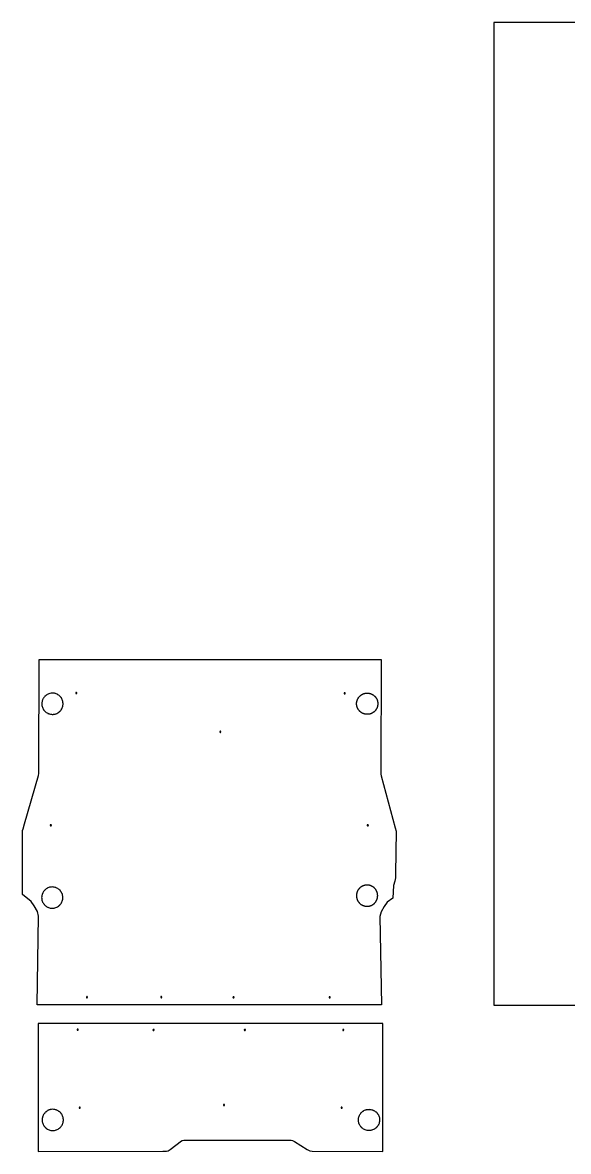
# Model space of a CAD drawing. Extents: x 0 to 10511, y 0 to 8892.
# Drawn here: x 3533 to 5463, y 4903 to 8892 of the extents above; entities that cross this region are included whole.
import ezdxf

# ---------------------------------------------------------------- set-up
doc = ezdxf.new("R2010")
doc.units = 0
doc.layers.add('Default_Layer', color=1, linetype='CONTINUOUS')

msp = doc.modelspace()

# ---------------------------------------------------------------- linework, layer by layer
at = {"layer": 'Default_Layer'}
for points in [[(5199.2, 5419.9), (10511.2, 5419.9), (10511.2, 8891.9), (5199.2, 8891.9), (5199.2, 5419.9)], [(3721.3, 6522.6), (3721.3, 6522.4), (3721.4, 6522.2), (3721.4, 6522), (3721.5, 6521.8), (3721.6, 6521.6), (3721.7, 6521.4), (3721.8, 6521.3), (3721.9, 6521.1), (3722, 6521), (3722.2, 6520.9), (3722.4, 6520.8), (3722.5, 6520.7), (3722.7, 6520.6), (3722.9, 6520.6), (3723.1, 6520.6), (3723.3, 6520.6), (3723.5, 6520.6), (3723.7, 6520.6), (3723.9, 6520.6), (3724.1, 6520.7), (3724.3, 6520.8), (3724.4, 6520.9), (3724.6, 6521), (3724.7, 6521.1), (3724.9, 6521.3), (3725, 6521.4), (3725.1, 6521.6), (3725.2, 6521.8), (3725.2, 6522), (3725.3, 6522.2), (3725.3, 6522.4), (3725.3, 6522.6), (3725.3, 6522.8), (3725.3, 6523), (3725.2, 6523.2), (3725.2, 6523.3), (3725.1, 6523.5), (3725, 6523.7), (3724.9, 6523.8), (3724.7, 6524), (3724.6, 6524.1), (3724.4, 6524.2), (3724.3, 6524.3), (3724.1, 6524.4), (3723.9, 6524.5), (3723.7, 6524.5), (3723.5, 6524.5), (3723.3, 6524.6), (3723.1, 6524.5), (3722.9, 6524.5), (3722.7, 6524.5), (3722.5, 6524.4), (3722.4, 6524.3), (3722.2, 6524.2), (3722, 6524.1), (3721.9, 6524), (3721.8, 6523.8), (3721.7, 6523.7), (3721.6, 6523.5), (3721.5, 6523.3), (3721.4, 6523.2), (3721.4, 6523), (3721.3, 6522.8), (3721.3, 6522.6)], [(4669.5, 6521.7), (4669.5, 6521.5), (4669.6, 6521.3), (4669.6, 6521.1), (4669.7, 6520.9), (4669.8, 6520.7), (4669.9, 6520.6), (4670, 6520.4), (4670.1, 6520.3), (4670.3, 6520.2), (4670.4, 6520), (4670.6, 6519.9), (4670.8, 6519.9), (4670.9, 6519.8), (4671.1, 6519.7), (4671.3, 6519.7), (4671.5, 6519.7), (4671.7, 6519.7), (4671.9, 6519.7), (4672.1, 6519.8), (4672.3, 6519.9), (4672.5, 6519.9), (4672.7, 6520), (4672.8, 6520.2), (4673, 6520.3), (4673.1, 6520.4), (4673.2, 6520.6), (4673.3, 6520.7), (4673.4, 6520.9), (4673.4, 6521.1), (4673.5, 6521.3), (4673.5, 6521.5), (4673.5, 6521.7), (4673.5, 6521.9), (4673.5, 6522.1), (4673.4, 6522.3), (4673.4, 6522.5), (4673.3, 6522.6), (4673.2, 6522.8), (4673.1, 6523), (4673, 6523.1), (4672.8, 6523.2), (4672.7, 6523.4), (4672.5, 6523.5), (4672.3, 6523.5), (4672.1, 6523.6), (4671.9, 6523.7), (4671.7, 6523.7), (4671.5, 6523.7), (4671.3, 6523.7), (4671.1, 6523.7), (4670.9, 6523.6), (4670.8, 6523.5), (4670.6, 6523.5), (4670.4, 6523.4), (4670.3, 6523.2), (4670.1, 6523.1), (4670, 6523), (4669.9, 6522.8), (4669.8, 6522.6), (4669.7, 6522.5), (4669.6, 6522.3), (4669.6, 6522.1), (4669.5, 6521.9), (4669.5, 6521.7)], [(4751.5, 6447.5), (4750.6, 6447.5), (4749.6, 6447.5), (4748.6, 6447.6), (4747.7, 6447.7), (4746.8, 6447.8), (4745.8, 6447.9), (4744.9, 6448.1), (4744, 6448.2), (4743.1, 6448.4), (4742.2, 6448.6), (4741.3, 6448.9), (4740.4, 6449.2), (4739.5, 6449.4), (4738.6, 6449.7), (4737.8, 6450.1), (4736.9, 6450.4), (4736.1, 6450.8), (4735.3, 6451.2), (4734.5, 6451.6), (4733.7, 6452), (4732.9, 6452.4), (4732.1, 6452.9), (4731.3, 6453.4), (4730.6, 6453.9), (4729.8, 6454.4), (4729.1, 6454.9), (4728.4, 6455.5), (4727.7, 6456), (4727, 6456.6), (4726.3, 6457.2), (4725.7, 6457.8), (4725, 6458.5), (4724.4, 6459.1), (4723.8, 6459.8), (4723.2, 6460.4), (4722.6, 6461.1), (4722, 6461.8), (4721.5, 6462.5), (4721, 6463.3), (4720.4, 6464), (4719.9, 6464.8), (4719.5, 6465.5), (4719, 6466.3), (4718.6, 6467.1), (4718.1, 6467.9), (4717.7, 6468.7), (4717.3, 6469.5), (4717, 6470.4), (4716.6, 6471.2), (4716.3, 6472.1), (4716, 6472.9), (4715.7, 6473.8), (4715.5, 6474.7), (4715.2, 6475.6), (4715, 6476.5), (4714.8, 6477.4), (4714.6, 6478.3), (4714.5, 6479.3), (4714.3, 6480.2), (4714.2, 6481.1), (4714.1, 6482.1), (4714.1, 6483), (4714, 6484), (4714, 6485), (4714, 6485.9), (4714.1, 6486.9), (4714.1, 6487.9), (4714.2, 6488.8), (4714.3, 6489.7), (4714.5, 6490.7), (4714.6, 6491.6), (4714.8, 6492.5), (4715, 6493.4), (4715.2, 6494.3), (4715.5, 6495.2), (4715.7, 6496.1), (4716, 6497), (4716.3, 6497.9), (4716.6, 6498.7), (4717, 6499.6), (4717.3, 6500.4), (4717.7, 6501.2), (4718.1, 6502), (4718.6, 6502.8), (4719, 6503.6), (4719.5, 6504.4), (4719.9, 6505.2), (4720.4, 6505.9), (4721, 6506.7), (4721.5, 6507.4), (4722, 6508.1), (4722.6, 6508.8), (4723.2, 6509.5), (4723.8, 6510.2), (4724.4, 6510.8), (4725, 6511.5), (4725.7, 6512.1), (4726.3, 6512.7), (4727, 6513.3), (4727.7, 6513.9), (4728.4, 6514.5), (4729.1, 6515), (4729.8, 6515.5), (4730.6, 6516.1), (4731.3, 6516.6), (4732.1, 6517), (4732.9, 6517.5), (4733.7, 6517.9), (4734.5, 6518.4), (4735.3, 6518.8), (4736.1, 6519.2), (4736.9, 6519.5), (4737.8, 6519.9), (4738.6, 6520.2), (4739.5, 6520.5), (4740.4, 6520.8), (4741.3, 6521), (4742.2, 6521.3), (4743.1, 6521.5), (4744, 6521.7), (4744.9, 6521.9), (4745.8, 6522), (4746.8, 6522.2), (4747.7, 6522.3), (4748.6, 6522.4), (4749.6, 6522.4), (4750.6, 6522.5), (4751.5, 6522.5), (4752.5, 6522.5), (4753.5, 6522.4), (4754.4, 6522.4), (4755.4, 6522.3), (4756.3, 6522.2), (4757.2, 6522), (4758.2, 6521.9), (4759.1, 6521.7), (4760, 6521.5), (4760.9, 6521.3), (4761.8, 6521), (4762.7, 6520.8), (4763.6, 6520.5), (4764.4, 6520.2), (4765.3, 6519.9), (4766.1, 6519.5), (4767, 6519.2), (4767.8, 6518.8), (4768.6, 6518.4), (4769.4, 6517.9), (4770.2, 6517.5), (4771, 6517), (4771.7, 6516.6), (4772.5, 6516.1), (4773.2, 6515.5), (4774, 6515), (4774.7, 6514.5), (4775.4, 6513.9), (4776.1, 6513.3), (4776.7, 6512.7), (4777.4, 6512.1), (4778, 6511.5), (4778.7, 6510.8), (4779.3, 6510.2), (4779.9, 6509.5), (4780.5, 6508.8), (4781, 6508.1), (4781.6, 6507.4), (4782.1, 6506.7), (4782.6, 6505.9), (4783.1, 6505.2), (4783.6, 6504.4), (4784.1, 6503.6), (4784.5, 6502.8), (4784.9, 6502), (4785.3, 6501.2), (4785.7, 6500.4), (4786.1, 6499.6), (4786.4, 6498.7), (4786.8, 6497.9), (4787.1, 6497), (4787.3, 6496.1), (4787.6, 6495.2), (4787.9, 6494.3), (4788.1, 6493.4), (4788.3, 6492.5), (4788.4, 6491.6), (4788.6, 6490.7), (4788.7, 6489.7), (4788.8, 6488.8), (4788.9, 6487.9), (4789, 6486.9), (4789, 6485.9), (4789, 6485), (4789, 6484), (4789, 6483), (4788.9, 6482.1), (4788.8, 6481.1), (4788.7, 6480.2), (4788.6, 6479.3), (4788.4, 6478.3), (4788.3, 6477.4), (4788.1, 6476.5), (4787.9, 6475.6), (4787.6, 6474.7), (4787.3, 6473.8), (4787.1, 6472.9), (4786.8, 6472.1), (4786.4, 6471.2), (4786.1, 6470.4), (4785.7, 6469.5), (4785.3, 6468.7), (4784.9, 6467.9), (4784.5, 6467.1), (4784.1, 6466.3), (4783.6, 6465.5), (4783.1, 6464.8), (4782.6, 6464), (4782.1, 6463.3), (4781.6, 6462.5), (4781, 6461.8), (4780.5, 6461.1), (4779.9, 6460.4), (4779.3, 6459.8), (4778.7, 6459.1), (4778, 6458.5), (4777.4, 6457.8), (4776.7, 6457.2), (4776.1, 6456.6), (4775.4, 6456), (4774.7, 6455.5), (4774, 6454.9), (4773.2, 6454.4), (4772.5, 6453.9), (4771.7, 6453.4), (4771, 6452.9), (4770.2, 6452.4), (4769.4, 6452), (4768.6, 6451.6), (4767.8, 6451.2), (4767, 6450.8), (4766.1, 6450.4), (4765.3, 6450.1), (4764.4, 6449.7), (4763.6, 6449.4), (4762.7, 6449.2), (4761.8, 6448.9), (4760.9, 6448.6), (4760, 6448.4), (4759.1, 6448.2), (4758.2, 6448.1), (4757.2, 6447.9), (4756.3, 6447.8), (4755.4, 6447.7), (4754.4, 6447.6), (4753.5, 6447.5), (4752.5, 6447.5), (4751.5, 6447.5)], [(4230.4, 6385.6), (4230.4, 6385.4), (4230.4, 6385.2), (4230.5, 6385), (4230.5, 6384.8), (4230.6, 6384.6), (4230.7, 6384.4), (4230.8, 6384.3), (4231, 6384.2), (4231.1, 6384), (4231.3, 6383.9), (4231.4, 6383.8), (4231.6, 6383.7), (4231.8, 6383.7), (4232, 6383.6), (4232.2, 6383.6), (4232.4, 6383.6), (4232.6, 6383.6), (4232.8, 6383.6), (4233, 6383.7), (4233.1, 6383.7), (4233.3, 6383.8), (4233.5, 6383.9), (4233.6, 6384), (4233.8, 6384.2), (4233.9, 6384.3), (4234, 6384.4), (4234.1, 6384.6), (4234.2, 6384.8), (4234.3, 6385), (4234.3, 6385.2), (4234.4, 6385.4), (4234.4, 6385.6), (4234.4, 6385.8), (4234.3, 6386), (4234.3, 6386.2), (4234.2, 6386.3), (4234.1, 6386.5), (4234, 6386.7), (4233.9, 6386.8), (4233.8, 6387), (4233.6, 6387.1), (4233.5, 6387.2), (4233.3, 6387.3), (4233.1, 6387.4), (4233, 6387.5), (4232.8, 6387.5), (4232.6, 6387.6), (4232.4, 6387.6), (4232.2, 6387.6), (4232, 6387.5), (4231.8, 6387.5), (4231.6, 6387.4), (4231.4, 6387.3), (4231.3, 6387.2), (4231.1, 6387.1), (4231, 6387), (4230.8, 6386.8), (4230.7, 6386.7), (4230.6, 6386.5), (4230.5, 6386.3), (4230.5, 6386.2), (4230.4, 6386), (4230.4, 6385.8), (4230.4, 6385.6)], [(3631.3, 6055.6), (3631.3, 6055.4), (3631.3, 6055.2), (3631.4, 6055), (3631.5, 6054.8), (3631.5, 6054.6), (3631.6, 6054.5), (3631.8, 6054.3), (3631.9, 6054.2), (3632, 6054), (3632.2, 6053.9), (3632.3, 6053.8), (3632.5, 6053.7), (3632.7, 6053.7), (3632.9, 6053.6), (3633.1, 6053.6), (3633.3, 6053.6), (3633.5, 6053.6), (3633.7, 6053.6), (3633.9, 6053.7), (3634.1, 6053.7), (3634.3, 6053.8), (3634.4, 6053.9), (3634.6, 6054), (3634.7, 6054.2), (3634.8, 6054.3), (3635, 6054.5), (3635.1, 6054.6), (3635.1, 6054.8), (3635.2, 6055), (3635.3, 6055.2), (3635.3, 6055.4), (3635.3, 6055.6), (3635.3, 6055.8), (3635.3, 6056), (3635.2, 6056.2), (3635.1, 6056.4), (3635.1, 6056.5), (3635, 6056.7), (3634.8, 6056.9), (3634.7, 6057), (3634.6, 6057.1), (3634.4, 6057.2), (3634.3, 6057.3), (3634.1, 6057.4), (3633.9, 6057.5), (3633.7, 6057.5), (3633.5, 6057.6), (3633.3, 6057.6), (3633.1, 6057.6), (3632.9, 6057.5), (3632.7, 6057.5), (3632.5, 6057.4), (3632.3, 6057.3), (3632.2, 6057.2), (3632, 6057.1), (3631.9, 6057), (3631.8, 6056.9), (3631.6, 6056.7), (3631.5, 6056.5), (3631.5, 6056.4), (3631.4, 6056.2), (3631.3, 6056), (3631.3, 6055.8), (3631.3, 6055.6)], [(4751.5, 6055.3), (4751.5, 6055.1), (4751.5, 6054.9), (4751.6, 6054.7), (4751.7, 6054.5), (4751.7, 6054.3), (4751.8, 6054.2), (4752, 6054), (4752.1, 6053.9), (4752.2, 6053.7), (4752.4, 6053.6), (4752.5, 6053.5), (4752.7, 6053.4), (4752.9, 6053.4), (4753.1, 6053.3), (4753.3, 6053.3), (4753.5, 6053.3), (4753.7, 6053.3), (4753.9, 6053.3), (4754.1, 6053.4), (4754.3, 6053.4), (4754.5, 6053.5), (4754.6, 6053.6), (4754.8, 6053.7), (4754.9, 6053.9), (4755, 6054), (4755.2, 6054.2), (4755.3, 6054.3), (4755.3, 6054.5), (4755.4, 6054.7), (4755.5, 6054.9), (4755.5, 6055.1), (4755.5, 6055.3), (4755.5, 6055.5), (4755.5, 6055.7), (4755.4, 6055.9), (4755.3, 6056.1), (4755.3, 6056.2), (4755.2, 6056.4), (4755, 6056.6), (4754.9, 6056.7), (4754.8, 6056.8), (4754.6, 6056.9), (4754.5, 6057), (4754.3, 6057.1), (4754.1, 6057.2), (4753.9, 6057.3), (4753.7, 6057.3), (4753.5, 6057.3), (4753.3, 6057.3), (4753.1, 6057.3), (4752.9, 6057.2), (4752.7, 6057.1), (4752.5, 6057), (4752.4, 6056.9), (4752.2, 6056.8), (4752.1, 6056.7), (4752, 6056.6), (4751.8, 6056.4), (4751.7, 6056.2), (4751.7, 6056.1), (4751.6, 6055.9), (4751.5, 6055.7), (4751.5, 6055.5), (4751.5, 6055.3)], [(4751, 5769.1), (4752, 5769.1), (4752.9, 5769.2), (4753.9, 5769.2), (4754.8, 5769.3), (4755.8, 5769.4), (4756.7, 5769.6), (4757.6, 5769.7), (4758.5, 5769.9), (4759.5, 5770.1), (4760.4, 5770.3), (4761.3, 5770.5), (4762.1, 5770.8), (4763, 5771.1), (4763.9, 5771.4), (4764.7, 5771.7), (4765.6, 5772.1), (4766.4, 5772.4), (4767.2, 5772.8), (4768.1, 5773.2), (4768.9, 5773.6), (4769.7, 5774.1), (4770.4, 5774.5), (4771.2, 5775), (4772, 5775.5), (4772.7, 5776), (4773.4, 5776.6), (4774.1, 5777.1), (4774.8, 5777.7), (4775.5, 5778.3), (4776.2, 5778.9), (4776.9, 5779.5), (4777.5, 5780.1), (4778.1, 5780.7), (4778.7, 5781.4), (4779.3, 5782.1), (4779.9, 5782.8), (4780.5, 5783.5), (4781, 5784.2), (4781.6, 5784.9), (4782.1, 5785.7), (4782.6, 5786.4), (4783.1, 5787.2), (4783.5, 5788), (4784, 5788.7), (4784.4, 5789.5), (4784.8, 5790.4), (4785.2, 5791.2), (4785.5, 5792), (4785.9, 5792.9), (4786.2, 5793.7), (4786.5, 5794.6), (4786.8, 5795.5), (4787.1, 5796.4), (4787.3, 5797.2), (4787.5, 5798.1), (4787.7, 5799.1), (4787.9, 5800), (4788.1, 5800.9), (4788.2, 5801.8), (4788.3, 5802.8), (4788.4, 5803.7), (4788.4, 5804.7), (4788.5, 5805.7), (4788.5, 5806.6), (4788.5, 5807.6), (4788.4, 5808.5), (4788.4, 5809.5), (4788.3, 5810.5), (4788.2, 5811.4), (4788.1, 5812.3), (4787.9, 5813.3), (4787.7, 5814.2), (4787.5, 5815.1), (4787.3, 5816), (4787.1, 5816.9), (4786.8, 5817.8), (4786.5, 5818.6), (4786.2, 5819.5), (4785.9, 5820.4), (4785.5, 5821.2), (4785.2, 5822.1), (4784.8, 5822.9), (4784.4, 5823.7), (4784, 5824.5), (4783.5, 5825.3), (4783.1, 5826.1), (4782.6, 5826.8), (4782.1, 5827.6), (4781.6, 5828.3), (4781, 5829.1), (4780.5, 5829.8), (4779.9, 5830.5), (4779.3, 5831.2), (4778.7, 5831.8), (4778.1, 5832.5), (4777.5, 5833.1), (4776.9, 5833.8), (4776.2, 5834.4), (4775.5, 5835), (4774.8, 5835.6), (4774.1, 5836.1), (4773.4, 5836.7), (4772.7, 5837.2), (4772, 5837.7), (4771.2, 5838.2), (4770.4, 5838.7), (4769.7, 5839.2), (4768.9, 5839.6), (4768.1, 5840), (4767.2, 5840.4), (4766.4, 5840.8), (4765.6, 5841.2), (4764.7, 5841.5), (4763.9, 5841.8), (4763, 5842.1), (4762.1, 5842.4), (4761.3, 5842.7), (4760.4, 5842.9), (4759.5, 5843.2), (4758.5, 5843.4), (4757.6, 5843.5), (4756.7, 5843.7), (4755.8, 5843.8), (4754.8, 5843.9), (4753.9, 5844), (4752.9, 5844.1), (4752, 5844.1), (4751, 5844.1), (4750, 5844.1), (4749.1, 5844.1), (4748.1, 5844), (4747.2, 5843.9), (4746.2, 5843.8), (4745.3, 5843.7), (4744.4, 5843.5), (4743.4, 5843.4), (4742.5, 5843.2), (4741.6, 5842.9), (4740.7, 5842.7), (4739.8, 5842.4), (4739, 5842.1), (4738.1, 5841.8), (4737.2, 5841.5), (4736.4, 5841.2), (4735.6, 5840.8), (4734.7, 5840.4), (4733.9, 5840), (4733.1, 5839.6), (4732.3, 5839.2), (4731.5, 5838.7), (4730.8, 5838.2), (4730, 5837.7), (4729.3, 5837.2), (4728.6, 5836.7), (4727.8, 5836.1), (4727.1, 5835.6), (4726.5, 5835), (4725.8, 5834.4), (4725.1, 5833.8), (4724.5, 5833.1), (4723.8, 5832.5), (4723.2, 5831.8), (4722.6, 5831.2), (4722.1, 5830.5), (4721.5, 5829.8), (4720.9, 5829.1), (4720.4, 5828.3), (4719.9, 5827.6), (4719.4, 5826.8), (4718.9, 5826.1), (4718.5, 5825.3), (4718, 5824.5), (4717.6, 5823.7), (4717.2, 5822.9), (4716.8, 5822.1), (4716.4, 5821.2), (4716.1, 5820.4), (4715.8, 5819.5), (4715.5, 5818.6), (4715.2, 5817.8), (4714.9, 5816.9), (4714.7, 5816), (4714.5, 5815.1), (4714.3, 5814.2), (4714.1, 5813.3), (4713.9, 5812.3), (4713.8, 5811.4), (4713.7, 5810.5), (4713.6, 5809.5), (4713.5, 5808.5), (4713.5, 5807.6), (4713.5, 5806.6), (4713.5, 5805.7), (4713.5, 5804.7), (4713.6, 5803.7), (4713.7, 5802.8), (4713.8, 5801.8), (4713.9, 5800.9), (4714.1, 5800), (4714.3, 5799.1), (4714.5, 5798.1), (4714.7, 5797.2), (4714.9, 5796.4), (4715.2, 5795.5), (4715.5, 5794.6), (4715.8, 5793.7), (4716.1, 5792.9), (4716.4, 5792), (4716.8, 5791.2), (4717.2, 5790.4), (4717.6, 5789.5), (4718, 5788.7), (4718.5, 5788), (4718.9, 5787.2), (4719.4, 5786.4), (4719.9, 5785.7), (4720.4, 5784.9), (4720.9, 5784.2), (4721.5, 5783.5), (4722.1, 5782.8), (4722.6, 5782.1), (4723.2, 5781.4), (4723.8, 5780.7), (4724.5, 5780.1), (4725.1, 5779.5), (4725.8, 5778.9), (4726.5, 5778.3), (4727.1, 5777.7), (4727.8, 5777.1), (4728.6, 5776.6), (4729.3, 5776), (4730, 5775.5), (4730.8, 5775), (4731.5, 5774.5), (4732.3, 5774.1), (4733.1, 5773.6), (4733.9, 5773.2), (4734.7, 5772.8), (4735.6, 5772.4), (4736.4, 5772.1), (4737.2, 5771.7), (4738.1, 5771.4), (4739, 5771.1), (4739.8, 5770.8), (4740.7, 5770.5), (4741.6, 5770.3), (4742.5, 5770.1), (4743.4, 5769.9), (4744.4, 5769.7), (4745.3, 5769.6), (4746.2, 5769.4), (4747.2, 5769.3), (4748.1, 5769.2), (4749.1, 5769.2), (4750, 5769.1), (4751, 5769.1)], [(3759, 5447.8), (3759, 5447.6), (3759.1, 5447.4), (3759.1, 5447.3), (3759.2, 5447.1), (3759.3, 5446.9), (3759.4, 5446.7), (3759.5, 5446.6), (3759.6, 5446.4), (3759.8, 5446.3), (3759.9, 5446.2), (3760.1, 5446.1), (3760.2, 5446), (3760.4, 5445.9), (3760.6, 5445.9), (3760.8, 5445.9), (3761, 5445.8), (3761.2, 5445.9), (3761.4, 5445.9), (3761.6, 5445.9), (3761.8, 5446), (3762, 5446.1), (3762.1, 5446.2), (3762.3, 5446.3), (3762.4, 5446.4), (3762.6, 5446.6), (3762.7, 5446.7), (3762.8, 5446.9), (3762.9, 5447.1), (3762.9, 5447.3), (3763, 5447.4), (3763, 5447.6), (3763, 5447.8), (3763, 5448.1), (3763, 5448.3), (3762.9, 5448.4), (3762.9, 5448.6), (3762.8, 5448.8), (3762.7, 5449), (3762.6, 5449.1), (3762.4, 5449.3), (3762.3, 5449.4), (3762.1, 5449.5), (3762, 5449.6), (3761.8, 5449.7), (3761.6, 5449.8), (3761.4, 5449.8), (3761.2, 5449.8), (3761, 5449.8), (3760.8, 5449.8), (3760.6, 5449.8), (3760.4, 5449.8), (3760.2, 5449.7), (3760.1, 5449.6), (3759.9, 5449.5), (3759.8, 5449.4), (3759.6, 5449.3), (3759.5, 5449.1), (3759.4, 5449), (3759.3, 5448.8), (3759.2, 5448.6), (3759.1, 5448.4), (3759.1, 5448.3), (3759, 5448.1), (3759, 5447.8)], [(4021.6, 5448.2), (4021.6, 5448), (4021.6, 5447.8), (4021.7, 5447.6), (4021.7, 5447.4), (4021.8, 5447.2), (4021.9, 5447), (4022, 5446.9), (4022.2, 5446.7), (4022.3, 5446.6), (4022.5, 5446.5), (4022.6, 5446.4), (4022.8, 5446.3), (4023, 5446.3), (4023.2, 5446.2), (4023.4, 5446.2), (4023.6, 5446.2), (4023.8, 5446.2), (4024, 5446.2), (4024.2, 5446.3), (4024.4, 5446.3), (4024.5, 5446.4), (4024.7, 5446.5), (4024.8, 5446.6), (4025, 5446.7), (4025.1, 5446.9), (4025.2, 5447), (4025.3, 5447.2), (4025.4, 5447.4), (4025.5, 5447.6), (4025.5, 5447.8), (4025.6, 5448), (4025.6, 5448.2), (4025.6, 5448.4), (4025.5, 5448.6), (4025.5, 5448.8), (4025.4, 5448.9), (4025.3, 5449.1), (4025.2, 5449.3), (4025.1, 5449.4), (4025, 5449.6), (4024.8, 5449.7), (4024.7, 5449.8), (4024.5, 5449.9), (4024.4, 5450), (4024.2, 5450.1), (4024, 5450.1), (4023.8, 5450.2), (4023.6, 5450.2), (4023.4, 5450.2), (4023.2, 5450.1), (4023, 5450.1), (4022.8, 5450), (4022.6, 5449.9), (4022.5, 5449.8), (4022.3, 5449.7), (4022.2, 5449.6), (4022, 5449.4), (4021.9, 5449.3), (4021.8, 5449.1), (4021.7, 5448.9), (4021.7, 5448.8), (4021.6, 5448.6), (4021.6, 5448.4), (4021.6, 5448.2)], [(4277, 5447.6), (4277, 5447.4), (4277, 5447.2), (4277.1, 5447), (4277.1, 5446.8), (4277.2, 5446.6), (4277.3, 5446.5), (4277.4, 5446.3), (4277.5, 5446.2), (4277.7, 5446), (4277.8, 5445.9), (4278, 5445.8), (4278.2, 5445.7), (4278.4, 5445.7), (4278.6, 5445.6), (4278.8, 5445.6), (4279, 5445.6), (4279.2, 5445.6), (4279.4, 5445.6), (4279.6, 5445.7), (4279.7, 5445.7), (4279.9, 5445.8), (4280.1, 5445.9), (4280.2, 5446), (4280.4, 5446.2), (4280.5, 5446.3), (4280.6, 5446.5), (4280.7, 5446.6), (4280.8, 5446.8), (4280.9, 5447), (4280.9, 5447.2), (4281, 5447.4), (4281, 5447.6), (4281, 5447.8), (4280.9, 5448), (4280.9, 5448.2), (4280.8, 5448.4), (4280.7, 5448.5), (4280.6, 5448.7), (4280.5, 5448.9), (4280.4, 5449), (4280.2, 5449.1), (4280.1, 5449.2), (4279.9, 5449.3), (4279.7, 5449.4), (4279.6, 5449.5), (4279.4, 5449.5), (4279.2, 5449.6), (4279, 5449.6), (4278.8, 5449.6), (4278.6, 5449.5), (4278.4, 5449.5), (4278.2, 5449.4), (4278, 5449.3), (4277.8, 5449.2), (4277.7, 5449.1), (4277.5, 5449), (4277.4, 5448.9), (4277.3, 5448.7), (4277.2, 5448.5), (4277.1, 5448.4), (4277.1, 5448.2), (4277, 5448), (4277, 5447.8), (4277, 5447.6)], [(4616.9, 5447.6), (4616.9, 5447.4), (4616.9, 5447.2), (4617, 5447), (4617.1, 5446.8), (4617.1, 5446.6), (4617.2, 5446.5), (4617.4, 5446.3), (4617.5, 5446.2), (4617.6, 5446), (4617.8, 5445.9), (4618, 5445.8), (4618.1, 5445.7), (4618.3, 5445.7), (4618.5, 5445.6), (4618.7, 5445.6), (4618.9, 5445.6), (4619.1, 5445.6), (4619.3, 5445.6), (4619.5, 5445.7), (4619.7, 5445.7), (4619.9, 5445.8), (4620, 5445.9), (4620.2, 5446), (4620.3, 5446.2), (4620.4, 5446.3), (4620.6, 5446.5), (4620.7, 5446.6), (4620.7, 5446.8), (4620.8, 5447), (4620.9, 5447.2), (4620.9, 5447.4), (4620.9, 5447.6), (4620.9, 5447.8), (4620.9, 5448), (4620.8, 5448.2), (4620.7, 5448.4), (4620.7, 5448.5), (4620.6, 5448.7), (4620.4, 5448.9), (4620.3, 5449), (4620.2, 5449.1), (4620, 5449.2), (4619.9, 5449.3), (4619.7, 5449.4), (4619.5, 5449.5), (4619.3, 5449.5), (4619.1, 5449.6), (4618.9, 5449.6), (4618.7, 5449.6), (4618.5, 5449.5), (4618.3, 5449.5), (4618.1, 5449.4), (4618, 5449.3), (4617.8, 5449.2), (4617.6, 5449.1), (4617.5, 5449), (4617.4, 5448.9), (4617.2, 5448.7), (4617.1, 5448.5), (4617.1, 5448.4), (4617, 5448.2), (4616.9, 5448), (4616.9, 5447.8), (4616.9, 5447.6)], [(3726, 5333.1), (3726, 5332.9), (3726.1, 5332.7), (3726.1, 5332.5), (3726.2, 5332.3), (3726.3, 5332.1), (3726.4, 5332), (3726.5, 5331.8), (3726.6, 5331.7), (3726.8, 5331.5), (3726.9, 5331.4), (3727.1, 5331.3), (3727.2, 5331.2), (3727.4, 5331.2), (3727.6, 5331.1), (3727.8, 5331.1), (3728, 5331.1), (3728.2, 5331.1), (3728.4, 5331.1), (3728.6, 5331.2), (3728.8, 5331.2), (3729, 5331.3), (3729.1, 5331.4), (3729.3, 5331.5), (3729.4, 5331.7), (3729.6, 5331.8), (3729.7, 5332), (3729.8, 5332.1), (3729.9, 5332.3), (3729.9, 5332.5), (3730, 5332.7), (3730, 5332.9), (3730, 5333.1), (3730, 5333.3), (3730, 5333.5), (3729.9, 5333.7), (3729.9, 5333.9), (3729.8, 5334), (3729.7, 5334.2), (3729.6, 5334.4), (3729.4, 5334.5), (3729.3, 5334.6), (3729.1, 5334.7), (3729, 5334.8), (3728.8, 5334.9), (3728.6, 5335), (3728.4, 5335), (3728.2, 5335.1), (3728, 5335.1), (3727.8, 5335.1), (3727.6, 5335), (3727.4, 5335), (3727.2, 5334.9), (3727.1, 5334.8), (3726.9, 5334.7), (3726.8, 5334.6), (3726.6, 5334.5), (3726.5, 5334.4), (3726.4, 5334.2), (3726.3, 5334), (3726.2, 5333.9), (3726.1, 5333.7), (3726.1, 5333.5), (3726, 5333.3), (3726, 5333.1)], [(3994.4, 5332.2), (3994.4, 5332), (3994.4, 5331.8), (3994.4, 5331.6), (3994.5, 5331.4), (3994.6, 5331.3), (3994.7, 5331.1), (3994.8, 5331), (3994.9, 5330.8), (3995.1, 5330.7), (3995.2, 5330.6), (3995.4, 5330.5), (3995.6, 5330.4), (3995.8, 5330.3), (3996, 5330.3), (3996.2, 5330.2), (3996.4, 5330.2), (3996.6, 5330.2), (3996.8, 5330.3), (3997, 5330.3), (3997.1, 5330.4), (3997.3, 5330.5), (3997.5, 5330.6), (3997.6, 5330.7), (3997.8, 5330.8), (3997.9, 5331), (3998, 5331.1), (3998.1, 5331.3), (3998.2, 5331.4), (3998.3, 5331.6), (3998.3, 5331.8), (3998.3, 5332), (3998.4, 5332.2), (3998.3, 5332.4), (3998.3, 5332.6), (3998.3, 5332.8), (3998.2, 5333), (3998.1, 5333.2), (3998, 5333.3), (3997.9, 5333.5), (3997.8, 5333.6), (3997.6, 5333.8), (3997.5, 5333.9), (3997.3, 5334), (3997.1, 5334.1), (3997, 5334.1), (3996.8, 5334.2), (3996.6, 5334.2), (3996.4, 5334.2), (3996.2, 5334.2), (3996, 5334.2), (3995.8, 5334.1), (3995.6, 5334.1), (3995.4, 5334), (3995.2, 5333.9), (3995.1, 5333.8), (3994.9, 5333.6), (3994.8, 5333.5), (3994.7, 5333.3), (3994.6, 5333.2), (3994.5, 5333), (3994.4, 5332.8), (3994.4, 5332.6), (3994.4, 5332.4), (3994.4, 5332.2)], [(4317, 5332.2), (4317.1, 5332), (4317.1, 5331.8), (4317.1, 5331.6), (4317.2, 5331.4), (4317.3, 5331.3), (4317.4, 5331.1), (4317.5, 5331), (4317.6, 5330.8), (4317.8, 5330.7), (4317.9, 5330.6), (4318.1, 5330.5), (4318.3, 5330.4), (4318.4, 5330.3), (4318.6, 5330.3), (4318.8, 5330.2), (4319, 5330.2), (4319.2, 5330.2), (4319.4, 5330.3), (4319.6, 5330.3), (4319.8, 5330.4), (4320, 5330.5), (4320.2, 5330.6), (4320.3, 5330.7), (4320.5, 5330.8), (4320.6, 5331), (4320.7, 5331.1), (4320.8, 5331.3), (4320.9, 5331.4), (4321, 5331.6), (4321, 5331.8), (4321, 5332), (4321, 5332.2), (4321, 5332.4), (4321, 5332.6), (4321, 5332.8), (4320.9, 5333), (4320.8, 5333.2), (4320.7, 5333.3), (4320.6, 5333.5), (4320.5, 5333.6), (4320.3, 5333.8), (4320.2, 5333.9), (4320, 5334), (4319.8, 5334.1), (4319.6, 5334.1), (4319.4, 5334.2), (4319.2, 5334.2), (4319, 5334.2), (4318.8, 5334.2), (4318.6, 5334.2), (4318.4, 5334.1), (4318.3, 5334.1), (4318.1, 5334), (4317.9, 5333.9), (4317.8, 5333.8), (4317.6, 5333.6), (4317.5, 5333.5), (4317.4, 5333.3), (4317.3, 5333.2), (4317.2, 5333), (4317.1, 5332.8), (4317.1, 5332.6), (4317.1, 5332.4), (4317, 5332.2)], [(4664.8, 5332.2), (4664.8, 5332), (4664.8, 5331.8), (4664.8, 5331.6), (4664.9, 5331.4), (4665, 5331.3), (4665.1, 5331.1), (4665.2, 5331), (4665.3, 5330.8), (4665.5, 5330.7), (4665.6, 5330.6), (4665.8, 5330.5), (4666, 5330.4), (4666.2, 5330.3), (4666.3, 5330.3), (4666.5, 5330.2), (4666.8, 5330.2), (4667, 5330.2), (4667.2, 5330.3), (4667.3, 5330.3), (4667.5, 5330.4), (4667.7, 5330.5), (4667.9, 5330.6), (4668, 5330.7), (4668.2, 5330.8), (4668.3, 5331), (4668.4, 5331.1), (4668.5, 5331.3), (4668.6, 5331.4), (4668.7, 5331.6), (4668.7, 5331.8), (4668.7, 5332), (4668.8, 5332.2), (4668.7, 5332.4), (4668.7, 5332.6), (4668.7, 5332.8), (4668.6, 5333), (4668.5, 5333.2), (4668.4, 5333.3), (4668.3, 5333.5), (4668.2, 5333.6), (4668, 5333.8), (4667.9, 5333.9), (4667.7, 5334), (4667.5, 5334.1), (4667.3, 5334.1), (4667.2, 5334.2), (4667, 5334.2), (4666.8, 5334.2), (4666.5, 5334.2), (4666.3, 5334.2), (4666.2, 5334.1), (4666, 5334.1), (4665.8, 5334), (4665.6, 5333.9), (4665.5, 5333.8), (4665.3, 5333.6), (4665.2, 5333.5), (4665.1, 5333.3), (4665, 5333.2), (4664.9, 5333), (4664.8, 5332.8), (4664.8, 5332.6), (4664.8, 5332.4), (4664.8, 5332.2)], [(4243.4, 5067.1), (4243.4, 5066.9), (4243.4, 5066.7), (4243.5, 5066.5), (4243.6, 5066.3), (4243.6, 5066.1), (4243.7, 5066), (4243.9, 5065.8), (4244, 5065.7), (4244.1, 5065.5), (4244.3, 5065.4), (4244.4, 5065.3), (4244.6, 5065.2), (4244.8, 5065.2), (4245, 5065.1), (4245.2, 5065.1), (4245.4, 5065.1), (4245.6, 5065.1), (4245.8, 5065.1), (4246, 5065.2), (4246.2, 5065.2), (4246.4, 5065.3), (4246.5, 5065.4), (4246.7, 5065.5), (4246.8, 5065.7), (4246.9, 5065.8), (4247.1, 5066), (4247.2, 5066.1), (4247.2, 5066.3), (4247.3, 5066.5), (4247.4, 5066.7), (4247.4, 5066.9), (4247.4, 5067.1), (4247.4, 5067.3), (4247.4, 5067.5), (4247.3, 5067.7), (4247.2, 5067.9), (4247.2, 5068), (4247.1, 5068.2), (4246.9, 5068.4), (4246.8, 5068.5), (4246.7, 5068.6), (4246.5, 5068.7), (4246.4, 5068.8), (4246.2, 5068.9), (4246, 5069), (4245.8, 5069), (4245.6, 5069.1), (4245.4, 5069.1), (4245.2, 5069.1), (4245, 5069), (4244.8, 5069), (4244.6, 5068.9), (4244.4, 5068.8), (4244.3, 5068.7), (4244.1, 5068.6), (4244, 5068.5), (4243.9, 5068.4), (4243.7, 5068.2), (4243.6, 5068), (4243.6, 5067.9), (4243.5, 5067.7), (4243.4, 5067.5), (4243.4, 5067.3), (4243.4, 5067.1)], [(3733.6, 5057.2), (3733.6, 5057), (3733.7, 5056.8), (3733.7, 5056.7), (3733.8, 5056.5), (3733.9, 5056.3), (3734, 5056.1), (3734.1, 5056), (3734.2, 5055.8), (3734.3, 5055.7), (3734.5, 5055.6), (3734.7, 5055.5), (3734.8, 5055.4), (3735, 5055.3), (3735.2, 5055.3), (3735.4, 5055.3), (3735.6, 5055.2), (3735.8, 5055.3), (3736, 5055.3), (3736.2, 5055.3), (3736.4, 5055.4), (3736.6, 5055.5), (3736.7, 5055.6), (3736.9, 5055.7), (3737, 5055.8), (3737.2, 5056), (3737.3, 5056.1), (3737.4, 5056.3), (3737.5, 5056.5), (3737.5, 5056.7), (3737.6, 5056.8), (3737.6, 5057), (3737.6, 5057.2), (3737.6, 5057.5), (3737.6, 5057.6), (3737.5, 5057.8), (3737.5, 5058), (3737.4, 5058.2), (3737.3, 5058.4), (3737.2, 5058.5), (3737, 5058.7), (3736.9, 5058.8), (3736.7, 5058.9), (3736.6, 5059), (3736.4, 5059.1), (3736.2, 5059.2), (3736, 5059.2), (3735.8, 5059.2), (3735.6, 5059.2), (3735.4, 5059.2), (3735.2, 5059.2), (3735, 5059.2), (3734.8, 5059.1), (3734.7, 5059), (3734.5, 5058.9), (3734.3, 5058.8), (3734.2, 5058.7), (3734.1, 5058.5), (3734, 5058.4), (3733.9, 5058.2), (3733.8, 5058), (3733.7, 5057.8), (3733.7, 5057.6), (3733.6, 5057.5), (3733.6, 5057.2)], [(4658.9, 5057.2), (4658.9, 5057), (4658.9, 5056.8), (4659, 5056.7), (4659, 5056.5), (4659.1, 5056.3), (4659.2, 5056.1), (4659.3, 5056), (4659.5, 5055.8), (4659.6, 5055.7), (4659.8, 5055.6), (4659.9, 5055.5), (4660.1, 5055.4), (4660.3, 5055.3), (4660.5, 5055.3), (4660.7, 5055.3), (4660.9, 5055.2), (4661.1, 5055.3), (4661.3, 5055.3), (4661.5, 5055.3), (4661.7, 5055.4), (4661.8, 5055.5), (4662, 5055.6), (4662.2, 5055.7), (4662.3, 5055.8), (4662.4, 5056), (4662.5, 5056.1), (4662.6, 5056.3), (4662.7, 5056.5), (4662.8, 5056.7), (4662.8, 5056.8), (4662.9, 5057), (4662.9, 5057.2), (4662.9, 5057.5), (4662.8, 5057.6), (4662.8, 5057.8), (4662.7, 5058), (4662.6, 5058.2), (4662.5, 5058.4), (4662.4, 5058.5), (4662.3, 5058.7), (4662.2, 5058.8), (4662, 5058.9), (4661.8, 5059), (4661.7, 5059.1), (4661.5, 5059.2), (4661.3, 5059.2), (4661.1, 5059.2), (4660.9, 5059.2), (4660.7, 5059.2), (4660.5, 5059.2), (4660.3, 5059.2), (4660.1, 5059.1), (4659.9, 5059), (4659.8, 5058.9), (4659.6, 5058.8), (4659.5, 5058.7), (4659.3, 5058.5), (4659.2, 5058.4), (4659.1, 5058.2), (4659, 5058), (4659, 5057.8), (4658.9, 5057.6), (4658.9, 5057.5), (4658.9, 5057.2)]]:
    msp.add_lwpolyline(points, close=True, dxfattribs=at)
for points in [[(3585.1, 5420.6), (3589.8, 5734.6), (3585.7, 5750.7), (3574.9, 5770.3), (3563.7, 5785.7), (3533.5, 5810.3), (3533.7, 6037.5), (3535.4, 6043.1), (3540.8, 6061), (3589.2, 6231.7, 0.012435), (3589.2, 6231.9), (3590.5, 6237.2, 0.026079), (3590.6, 6237.6), (3591.4, 6242.9, 0.034786), (3591.4, 6243.5), (3591.4, 6255.7), (3591.4, 6255.7), (3592, 6640.8), (4801, 6640.8), (4799.3, 6245.5), (4799.3, 6235.9), (4800.7, 6229.7), (4849.8, 6046.3), (4853.5, 6034), (4851.5, 5885.3), (4851.3, 5870.1), (4849.1, 5857.7), (4844.6, 5842.1), (4842.1, 5797.3), (4822.5, 5784), (4811.3, 5768.6), (4800.5, 5749), (4796.4, 5732.9), (4801.9, 5420.6), (4429.6, 5420.6), (4414.5, 5420.6), (3585.1, 5420.6)], [(3638.8, 6522.3), (3634.6, 6522.1, 0.031132), (3634.1, 6522), (3629.9, 6521.2, 0.027575), (3629.5, 6521.1), (3626.7, 6520.3, 0.021353), (3626.4, 6520.1), (3623.7, 6519, 0.020633), (3623.4, 6518.9), (3620.8, 6517.6, 0.024018), (3620.4, 6517.4), (3618, 6515.9, 0.020874), (3617.7, 6515.7), (3615.4, 6513.9, 0.021827), (3615.1, 6513.7), (3612.9, 6511.7, 0.021735), (3612.7, 6511.5), (3610.7, 6509.3, 0.021855), (3610.4, 6509.1), (3608.6, 6506.8, 0.020935), (3608.5, 6506.5), (3606.9, 6504.1, 0.023465), (3606.7, 6503.7), (3605.3, 6501.2, 0.020595), (3605.2, 6500.9), (3604, 6498.2, 0.022808), (3603.9, 6497.8), (3603, 6495, 0.020506), (3602.9, 6494.7), (3602.2, 6491.9, 0.022041), (3602.2, 6491.5), (3601.8, 6488.7, 0.023219), (3601.7, 6488.3), (3601.6, 6485.4, 0.018392), (3601.6, 6485.1), (3601.6, 6482.1, 0.024772), (3601.7, 6481.7), (3602, 6478.9, 0.021448), (3602.1, 6478.5), (3602.7, 6475.6, 0.021261), (3602.8, 6475.3), (3603.6, 6472.5, 0.022386), (3603.7, 6472.2), (3604.8, 6469.5, 0.021993), (3605, 6469.2), (3606.3, 6466.6, 0.021353), (3606.5, 6466.3), (3608, 6463.8, 0.02217), (3608.2, 6463.5), (3610, 6461.2, 0.020809), (3610.2, 6460.9), (3612.2, 6458.7, 0.022748), (3612.4, 6458.4), (3614.5, 6456.5, 0.021863), (3614.8, 6456.2), (3617.1, 6454.4, 0.021774), (3617.4, 6454.2), (3619.9, 6452.6, 0.021906), (3620.2, 6452.5), (3622.7, 6451.1, 0.021311), (3623, 6450.9), (3625.7, 6449.8, 0.022811), (3626.1, 6449.7), (3628.9, 6448.8, 0.020857), (3629.2, 6448.7), (3632, 6448, 0.02169), (3632.4, 6448), (3635.3, 6447.5, 0.023143), (3635.6, 6447.5), (3638.5, 6447.4, 0.018468), (3638.8, 6447.4), (3641.8, 6447.4, 0.024575), (3642.1, 6447.5), (3645.1, 6447.8, 0.021974), (3645.4, 6447.9), (3648.3, 6448.5, 0.021189), (3648.6, 6448.6), (3651.5, 6449.4, 0.023471), (3651.8, 6449.6), (3654.6, 6450.7, 0.021928), (3654.9, 6450.9), (3657.6, 6452.3, 0.023234), (3657.9, 6452.4), (3660.5, 6454.1, 0.022258), (3660.8, 6454.3), (3663.2, 6456.1, 0.022214), (3663.4, 6456.4), (3665.7, 6458.4, 0.023109), (3665.9, 6458.7), (3667.9, 6460.9, 0.022067), (3668.2, 6461.2), (3670, 6463.6, 0.023454), (3670.2, 6463.9), (3671.8, 6466.5, 0.021893), (3671.9, 6466.8), (3673.3, 6469.5, 0.022605), (3673.4, 6469.9), (3674.5, 6472.7, 0.02308), (3674.6, 6473), (3675.5, 6475.9, 0.021958), (3675.6, 6476.3), (3676.1, 6479.3, 0.022259), (3676.2, 6479.6), (3676.5, 6482.6, 0.02389), (3676.5, 6483), (3676.5, 6486, 0.019301), (3676.5, 6486.3), (3676.3, 6489.3, 0.025424), (3676.2, 6489.7), (3675.7, 6492.7, 0.021623), (3675.7, 6493.1), (3674.9, 6496, 0.024483), (3674.8, 6496.3), (3673.7, 6499.2, 0.020627), (3673.6, 6499.5), (3672.3, 6502.2, 0.022596), (3672.1, 6502.6), (3670.6, 6505.2, 0.022681), (3670.4, 6505.5), (3668.6, 6507.9, 0.024343), (3668.4, 6508.2), (3666.4, 6510.5, 0.020981), (3666.2, 6510.7), (3664, 6512.8, 0.023236), (3663.7, 6513.1), (3661.4, 6515, 0.021093), (3661.1, 6515.2), (3658.6, 6516.9, 0.023946), (3658.2, 6517.1), (3655.6, 6518.5, 0.023255), (3655.3, 6518.7), (3652.5, 6519.8, 0.020666), (3652.2, 6520), (3649.3, 6520.9, 0.024503), (3648.9, 6521), (3646, 6521.7, 0.021265), (3645.6, 6521.7), (3642.6, 6522.2, 0.020913), (3642.3, 6522.2), (3639.3, 6522.4, 0.029247), (3638.8, 6522.3)], [(3638.2, 5837.3), (3634, 5837.1, 0.031992), (3633.5, 5837), (3629.3, 5836.2, 0.028219), (3628.9, 5836.1), (3626.1, 5835.3, 0.020915), (3625.8, 5835.1), (3623, 5834, 0.021993), (3622.7, 5833.9), (3620.1, 5832.6, 0.020541), (3619.8, 5832.4), (3617.3, 5830.9, 0.022983), (3617, 5830.7), (3614.7, 5828.9, 0.021827), (3614.4, 5828.7), (3612.3, 5826.7, 0.021735), (3612, 5826.5), (3610, 5824.3, 0.021855), (3609.8, 5824.1), (3608, 5821.8, 0.021771), (3607.8, 5821.5), (3606.2, 5819, 0.021918), (3606, 5818.7), (3604.7, 5816.2, 0.021298), (3604.5, 5815.9), (3603.4, 5813.2, 0.022815), (3603.2, 5812.8), (3602.3, 5810, 0.020863), (3602.2, 5809.7), (3601.6, 5806.9, 0.023203), (3601.5, 5806.5), (3601.1, 5803.6, 0.02008), (3601.1, 5803.3), (3600.9, 5800.4, 0.021548), (3600.9, 5800), (3601, 5797.1, 0.02152), (3601, 5796.8), (3601.4, 5793.9, 0.023483), (3601.4, 5793.5), (3602, 5790.6, 0.021965), (3602.1, 5790.3), (3603, 5787.5, 0.021361), (3603.1, 5787.2), (3604.2, 5784.5, 0.020617), (3604.3, 5784.2), (3605.7, 5781.6, 0.024026), (3605.8, 5781.2), (3607.4, 5778.7, 0.019647), (3607.6, 5778.5), (3609.3, 5776.1, 0.023054), (3609.6, 5775.9), (3611.5, 5773.7, 0.021735), (3611.8, 5773.4), (3613.9, 5771.4, 0.022796), (3614.2, 5771.2), (3616.5, 5769.4, 0.019995), (3616.8, 5769.2), (3619.2, 5767.6, 0.023473), (3619.5, 5767.4), (3622.1, 5766.1, 0.02058), (3622.4, 5765.9), (3625.1, 5764.8, 0.020881), (3625.4, 5764.7), (3628.2, 5763.8, 0.02428), (3628.5, 5763.7), (3631.4, 5763, 0.020202), (3631.7, 5762.9), (3634.6, 5762.5, 0.021684), (3635, 5762.5), (3637.9, 5762.3, 0.02151), (3638.2, 5762.3), (3641.1, 5762.4, 0.022999), (3641.5, 5762.5), (3644.4, 5762.8, 0.020447), (3644.7, 5762.9), (3647.6, 5763.5, 0.024128), (3648, 5763.6), (3650.8, 5764.5, 0.022061), (3651.2, 5764.6), (3654, 5765.7, 0.021227), (3654.3, 5765.9), (3657, 5767.2, 0.023925), (3657.3, 5767.4), (3659.9, 5769.1, 0.022263), (3660.2, 5769.3), (3662.5, 5771.1, 0.022123), (3662.8, 5771.4), (3665, 5773.4, 0.023079), (3665.3, 5773.7), (3667.3, 5775.9, 0.023377), (3667.5, 5776.2), (3669.3, 5778.6, 0.021484), (3669.5, 5778.9), (3671.1, 5781.5, 0.022668), (3671.3, 5781.8), (3672.6, 5784.5, 0.022602), (3672.8, 5784.8), (3673.9, 5787.7, 0.022061), (3674, 5788), (3674.8, 5790.9, 0.022707), (3674.9, 5791.3), (3675.5, 5794.2, 0.024151), (3675.5, 5794.6), (3675.8, 5797.6, 0.020769), (3675.9, 5798), (3675.9, 5801, 0.022286), (3675.9, 5801.3), (3675.6, 5804.3, 0.023932), (3675.6, 5804.7), (3675.1, 5807.7, 0.02126), (3675, 5808), (3674.2, 5811, 0.023467), (3674.1, 5811.3), (3673.1, 5814.2, 0.022642), (3672.9, 5814.5), (3671.6, 5817.2, 0.023245), (3671.5, 5817.5), (3669.9, 5820.2, 0.021407), (3669.7, 5820.4), (3668, 5822.9, 0.022244), (3667.8, 5823.2), (3665.8, 5825.5, 0.024115), (3665.5, 5825.8), (3663.3, 5827.9, 0.022193), (3663.1, 5828.1), (3660.7, 5830, 0.022338), (3660.4, 5830.2), (3657.9, 5831.9, 0.022703), (3657.6, 5832), (3654.9, 5833.5, 0.021895), (3654.6, 5833.6), (3651.8, 5834.8, 0.023452), (3651.5, 5835), (3648.6, 5835.9, 0.021627), (3648.3, 5836), (3645.3, 5836.7, 0.022717), (3645, 5836.7), (3642, 5837.2, 0.022316), (3641.6, 5837.2), (3638.6, 5837.3, 0.026787), (3638.2, 5837.3)], [(3588.8, 4903), (4029.4, 4903.7), (4041.8, 4903.9), (4048.1, 4905.3), (4055, 4910.1), (4094.6, 4939.8, -0.014536), (4094.8, 4940), (4096, 4940.8, -0.040631), (4096.6, 4941.1), (4097.9, 4941.7, -0.077791), (4099.1, 4942), (4103.1, 4942.5, -0.017502), (4103.4, 4942.5), (4199.9, 4942.7), (4482.5, 4942.7), (4487, 4941.7), (4494.1, 4938.3), (4539.5, 4909.5), (4548.4, 4905), (4556.8, 4903.6), (4806.9, 4902.9), (4806.9, 5354.5), (3588.6, 5354.6), (3588.8, 4903)], [(3640, 5051.7), (3635.8, 5051.4, 0.031992), (3635.2, 5051.3), (3631.1, 5050.5, 0.028219), (3630.6, 5050.4), (3627.9, 5049.6, 0.020915), (3627.5, 5049.5), (3624.8, 5048.4, 0.021993), (3624.5, 5048.2), (3621.9, 5046.9, 0.020541), (3621.6, 5046.7), (3619.1, 5045.2, 0.022983), (3618.8, 5045), (3616.5, 5043.2, 0.021827), (3616.2, 5043), (3614.1, 5041, 0.021735), (3613.8, 5040.8), (3611.8, 5038.7, 0.021855), (3611.6, 5038.4), (3609.8, 5036.1, 0.021771), (3609.6, 5035.8), (3608, 5033.4, 0.021918), (3607.8, 5033.1), (3606.4, 5030.5, 0.021298), (3606.3, 5030.2), (3605.1, 5027.5, 0.022815), (3605, 5027.1), (3604.1, 5024.4, 0.020863), (3604, 5024), (3603.4, 5021.2, 0.023203), (3603.3, 5020.8), (3602.9, 5017.9, 0.02008), (3602.9, 5017.6), (3602.7, 5014.7, 0.021548), (3602.7, 5014.4), (3602.8, 5011.4, 0.02152), (3602.8, 5011.1), (3603.2, 5008.2, 0.023483), (3603.2, 5007.8), (3603.8, 5005, 0.021965), (3603.9, 5004.6), (3604.8, 5001.8, 0.021361), (3604.9, 5001.5), (3606, 4998.8, 0.020617), (3606.1, 4998.5), (3607.4, 4995.9, 0.024026), (3607.6, 4995.5), (3609.2, 4993.1, 0.019647), (3609.4, 4992.8), (3611.1, 4990.5, 0.023054), (3611.4, 4990.2), (3613.3, 4988, 0.021735), (3613.6, 4987.8), (3615.7, 4985.8, 0.022796), (3616, 4985.5), (3618.3, 4983.7, 0.019995), (3618.5, 4983.6), (3621, 4982, 0.023473), (3621.3, 4981.8), (3623.9, 4980.4, 0.02058), (3624.2, 4980.3), (3626.9, 4979.1, 0.020881), (3627.2, 4979), (3630, 4978.1, 0.02428), (3630.3, 4978), (3633.2, 4977.3, 0.020202), (3633.5, 4977.3), (3636.4, 4976.9, 0.021684), (3636.7, 4976.8), (3639.7, 4976.7, 0.02151), (3640, 4976.7), (3642.9, 4976.7, 0.022999), (3643.3, 4976.8), (3646.2, 4977.1, 0.020447), (3646.5, 4977.2), (3649.4, 4977.8, 0.024128), (3649.7, 4977.9), (3652.6, 4978.8, 0.022061), (3653, 4978.9), (3655.8, 4980, 0.021227), (3656.1, 4980.2), (3658.8, 4981.6, 0.023925), (3659.1, 4981.8), (3661.7, 4983.4, 0.022263), (3661.9, 4983.6), (3664.3, 4985.4, 0.022123), (3664.6, 4985.7), (3666.8, 4987.7, 0.023079), (3667.1, 4988), (3669.1, 4990.2, 0.023377), (3669.3, 4990.5), (3671.1, 4993, 0.021484), (3671.3, 4993.2), (3672.9, 4995.8, 0.022668), (3673.1, 4996.1), (3674.4, 4998.8, 0.022602), (3674.6, 4999.2), (3675.7, 5002, 0.022061), (3675.8, 5002.3), (3676.6, 5005.2, 0.022707), (3676.7, 5005.6), (3677.3, 5008.6, 0.024151), (3677.3, 5008.9), (3677.6, 5011.9, 0.020769), (3677.6, 5012.3), (3677.7, 5015.3, 0.022286), (3677.7, 5015.7), (3677.4, 5018.7, 0.023932), (3677.4, 5019), (3676.9, 5022, 0.02126), (3676.8, 5022.4), (3676, 5025.3, 0.023467), (3675.9, 5025.6), (3674.9, 5028.5, 0.022642), (3674.7, 5028.8), (3673.4, 5031.5, 0.023245), (3673.3, 5031.9), (3671.7, 5034.5, 0.021407), (3671.5, 5034.8), (3669.8, 5037.2, 0.022244), (3669.5, 5037.5), (3667.6, 5039.8, 0.024115), (3667.3, 5040.1), (3665.1, 5042.2, 0.022193), (3664.9, 5042.4), (3662.5, 5044.3, 0.022338), (3662.2, 5044.5), (3659.7, 5046.2, 0.022703), (3659.4, 5046.4), (3656.7, 5047.8, 0.021895), (3656.4, 5048), (3653.6, 5049.2, 0.023452), (3653.3, 5049.3), (3650.4, 5050.2, 0.021627), (3650.1, 5050.3), (3647.1, 5051, 0.022717), (3646.8, 5051.1), (3643.8, 5051.5, 0.022316), (3643.4, 5051.5), (3640.4, 5051.7, 0.026787), (3640, 5051.7)], [(4757.5, 5051.6, -0.026787), (4758, 5051.6), (4761, 5051.5, -0.022316), (4761.3, 5051.5), (4764.3, 5051.1, -0.022717), (4764.7, 5051), (4767.6, 5050.3, -0.021627), (4768, 5050.2), (4770.9, 5049.3, -0.023452), (4771.2, 5049.2), (4774, 5048, -0.021895), (4774.3, 5047.8), (4777, 5046.4, -0.022703), (4777.3, 5046.2), (4779.8, 5044.5, -0.022338), (4780.1, 5044.3), (4782.4, 5042.4, -0.022193), (4782.7, 5042.2), (4784.9, 5040.1, -0.024115), (4785.1, 5039.8), (4787.1, 5037.5, -0.022244), (4787.3, 5037.2), (4789.1, 5034.8, -0.021407), (4789.3, 5034.5), (4790.8, 5031.9, -0.023245), (4791, 5031.5), (4792.3, 5028.8, -0.022642), (4792.4, 5028.5), (4793.5, 5025.6, -0.023467), (4793.6, 5025.3), (4794.4, 5022.4, -0.02126), (4794.4, 5022), (4795, 5019, -0.023932), (4795, 5018.7), (4795.2, 5015.6, -0.022286), (4795.3, 5015.3), (4795.2, 5012.3, -0.020769), (4795.2, 5011.9), (4794.9, 5008.9, -0.024151), (4794.9, 5008.5), (4794.3, 5005.6, -0.022707), (4794.2, 5005.2), (4793.4, 5002.3, -0.022061), (4793.2, 5002), (4792.1, 4999.2, -0.022602), (4792, 4998.8), (4790.7, 4996.1, -0.022668), (4790.5, 4995.8), (4788.9, 4993.2, -0.021484), (4788.7, 4993), (4786.9, 4990.5, -0.023377), (4786.7, 4990.2), (4784.6, 4988, -0.023079), (4784.4, 4987.7), (4782.2, 4985.7, -0.022123), (4781.9, 4985.4), (4779.5, 4983.6, -0.022263), (4779.2, 4983.4), (4776.7, 4981.8, -0.023925), (4776.3, 4981.6), (4773.7, 4980.2, -0.021227), (4773.3, 4980), (4770.5, 4978.9, -0.022061), (4770.2, 4978.8), (4767.3, 4977.9, -0.024128), (4766.9, 4977.8), (4764.1, 4977.2, -0.020447), (4763.8, 4977.1), (4760.9, 4976.8, -0.022999), (4760.5, 4976.7), (4757.6, 4976.7, -0.02151), (4757.2, 4976.7), (4754.3, 4976.8, -0.021684), (4754, 4976.9), (4751.1, 4977.3, -0.020202), (4750.8, 4977.3), (4747.9, 4978, -0.02428), (4747.5, 4978.1), (4744.8, 4979, -0.020881), (4744.5, 4979.1), (4741.8, 4980.3, -0.02058), (4741.5, 4980.4), (4738.9, 4981.8, -0.023473), (4738.6, 4982), (4736.1, 4983.6, -0.019995), (4735.9, 4983.7), (4733.5, 4985.5, -0.022796), (4733.3, 4985.8), (4731.1, 4987.8, -0.021735), (4730.9, 4988), (4728.9, 4990.2, -0.023054), (4728.7, 4990.5), (4726.9, 4992.8, -0.019647), (4726.8, 4993.1), (4725.2, 4995.5, -0.024026), (4725, 4995.9), (4723.7, 4998.5, -0.020617), (4723.6, 4998.8), (4722.5, 5001.5, -0.021361), (4722.4, 5001.8), (4721.5, 5004.6, -0.021965), (4721.4, 5004.9), (4720.8, 5007.8, -0.023483), (4720.7, 5008.2), (4720.4, 5011.1, -0.02152), (4720.4, 5011.4), (4720.3, 5014.4, -0.021548), (4720.3, 5014.7), (4720.5, 5017.6, -0.02008), (4720.5, 5017.9), (4720.9, 5020.8, -0.023203), (4720.9, 5021.2), (4721.6, 5024, -0.020863), (4721.7, 5024.4), (4722.6, 5027.1, -0.022815), (4722.7, 5027.5), (4723.9, 5030.2, -0.021298), (4724, 5030.5), (4725.4, 5033, -0.021918), (4725.6, 5033.4), (4727.2, 5035.8, -0.021771), (4727.4, 5036.1), (4729.2, 5038.4, -0.021855), (4729.4, 5038.7), (4731.4, 5040.8, -0.021735), (4731.6, 5041), (4733.8, 5043, -0.021827), (4734.1, 5043.2), (4736.4, 5045, -0.022983), (4736.7, 5045.2), (4739.2, 5046.7, -0.020541), (4739.5, 5046.9), (4742.1, 5048.2, -0.021993), (4742.4, 5048.4), (4745.1, 5049.5, -0.020915), (4745.4, 5049.6), (4748.2, 5050.4, -0.028219), (4748.7, 5050.5), (4752.8, 5051.3, -0.031992), (4753.3, 5051.4), (4757.5, 5051.6)]]:
    msp.add_lwpolyline(points, format="xyb", close=True, dxfattribs=at)

doc.saveas('drawing.dxf')
